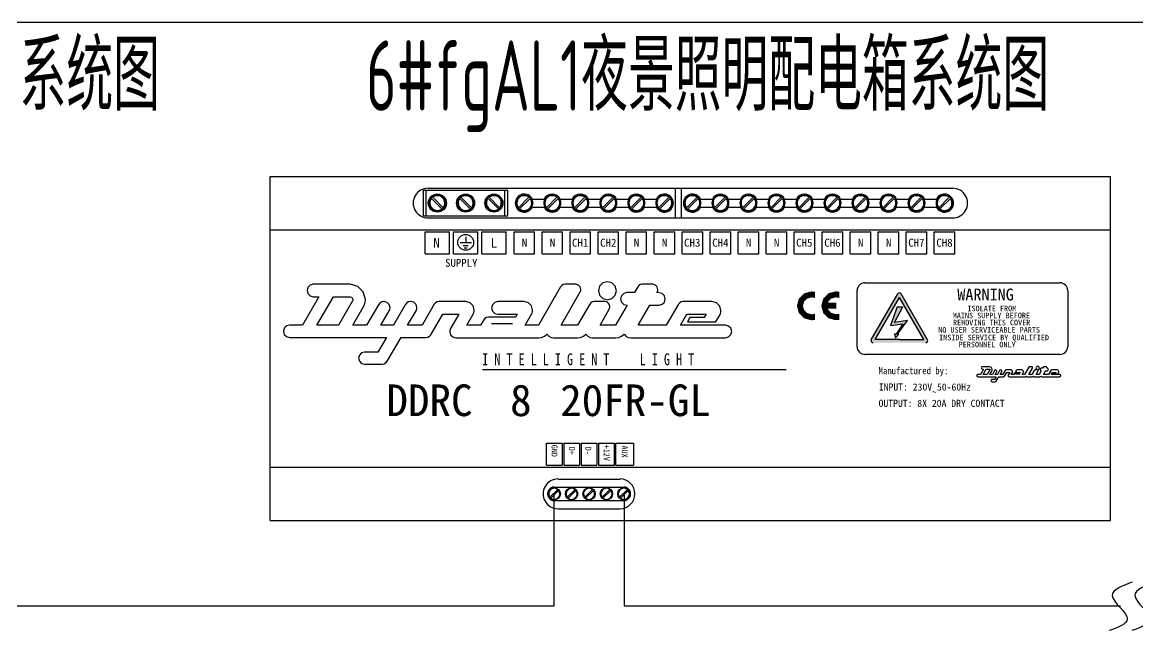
# Model space of a CAD drawing. Header units: millimetres. Extents: x -158656 to -149924, y -51573 to -51018.
# Drawn here: x -156880.3 to -156824.8, y -51272.1 to -51241.8 of the extents above; entities that cross this region are included whole.
import ezdxf

# ---------------------------------------------------------------- set-up
doc = ezdxf.new("R2010")
doc.units = ezdxf.units.MM
doc.header["$MEASUREMENT"] = 0
for name, color, linetype in [('FG-灯具', 3, 'Continuous'), ('kindalt-文字', 7, 'Continuous'), ('TKTEXT', 9, 'Continuous'), ('WIRING', 7, 'Continuous'), ('系统', 7, 'Continuous')]:
    doc.layers.add(name, color=color, linetype=linetype)
doc.styles.add('XD2008', font='xd-hzs.shx', dxfattribs={"width": 0.7, "bigfont": 'xd-hztxt.shx'})

# ---------------------------------------------------------------- blocks, each defined once
blk = doc.blocks.new('A$C3DF868BB')
at = {"layer": 'WIRING', "linetype": 'Continuous', "const_width": 0.0054}
for points in [[(0.0259, 0.0426), (0.0249, 0.0426), (0.0238, 0.0427), (0.0228, 0.0427), (0.0127, 0.04), (0.0055, 0.0328), (0.0028, 0.0227), (0.0055, 0.0126), (0.0127, 0.0054), (0.0228, 0.0027), (0.0239, 0.0027), (0.025, 0.0028), (0.0259, 0.0029), (0.0259, 0.007), (0.0249, 0.0068), (0.0238, 0.0068), (0.0228, 0.0067), (0.0147, 0.0089), (0.009, 0.0147), (0.0068, 0.0227), (0.009, 0.0308), (0.0147, 0.0365), (0.0228, 0.0387), (0.0238, 0.0387), (0.0249, 0.0386), (0.0259, 0.0384)], [(0.0643, 0.0426), (0.0634, 0.0427), (0.0623, 0.0428), (0.0613, 0.0428), (0.0512, 0.0401), (0.044, 0.0329), (0.0413, 0.0228), (0.044, 0.0127), (0.0512, 0.0055), (0.0613, 0.0028), (0.0624, 0.0028), (0.0635, 0.0029), (0.0644, 0.003), (0.0643, 0.007), (0.0633, 0.0069), (0.0623, 0.0068), (0.0613, 0.0068), (0.0532, 0.009), (0.0475, 0.0147), (0.0453, 0.0228), (0.0475, 0.0309), (0.0532, 0.0366), (0.0613, 0.0388), (0.0623, 0.0388), (0.0633, 0.0386), (0.0643, 0.0384)], [(0.0439, 0.0249), (0.0597, 0.0249), (0.0597, 0.0209), (0.0439, 0.0209)]]:
    blk.add_lwpolyline(points, close=True, dxfattribs=at)
at = {"layer": 'WIRING'}
blk.add_solid([(0.0439, 0.0249), (0.0597, 0.0249), (0.0439, 0.0209), (0.0597, 0.0209)], dxfattribs=at)

msp = doc.modelspace()

# ---------------------------------------------------------------- hatches: boundary and pattern name
at = {"layer": 'TKTEXT'}
h = msp.add_hatch(color=0, dxfattribs=at)
edge = h.paths.add_edge_path()
edge.add_ellipse((-156837.986, -51257.597), major_axis=(-0.0006, 0.0983), ratio=1, start_angle=59.6673, end_angle=179.4991)
edge.add_line((-156837.986, -51257.695), (-156836.674, -51257.699))
edge.add_line((-156836.674, -51257.699), (-156835.362, -51257.695))
edge.add_ellipse((-156835.363, -51257.597), major_axis=(0.0002, 0.0983), ratio=1, start_angle=180.276, end_angle=300.1077)
edge.add_line((-156835.278, -51257.548), (-156836.589, -51255.276))
edge.add_ellipse((-156836.674, -51255.325), major_axis=(0, 0.0983), ratio=1, start_angle=-60, end_angle=60)
edge.add_line((-156836.759, -51255.276), (-156838.071, -51257.548))
h.paths.add_polyline_path([(-156836.674, -51255.443), (-156835.465, -51257.538), (-156836.674, -51257.542), (-156837.884, -51257.538)], flags=16)
h.paths.add_polyline_path([(-156836.791, -51255.917), (-156836.499, -51255.917), (-156836.913, -51256.686), (-156836.265, -51256.591), (-156836.764, -51257.266), (-156836.697, -51257.266), (-156836.872, -51257.455), (-156836.913, -51257.266), (-156836.832, -51257.266), (-156836.508, -51256.767), (-156837.115, -51256.848)], flags=0)

# ---------------------------------------------------------------- linework, layer by layer
at = {"layer": 'FG-灯具'}
msp.add_lwpolyline([(-156929.98, -51241.767), (-156760.663, -51241.767), (-156760.663, -51297.977), (-156929.98, -51297.977)], close=True, dxfattribs=at)
at = {"layer": 'TKTEXT', "color": 0}
for p, q in [((-156867.969, -51266.541), (-156867.969, -51249.428)), ((-156867.969, -51266.541), (-156867.969, -51249.428)), ((-156867.969, -51249.428), (-156826.17, -51249.428)), ((-156826.17, -51266.541), (-156826.17, -51249.428)), ((-156826.17, -51266.541), (-156826.17, -51249.428)), ((-156860.34, -51250.118), (-156856.151, -51250.118)), ((-156860.34, -51251.394), (-156860.34, -51250.118)), ((-156860.2, -51251.394), (-156860.2, -51250.118)), ((-156860.114, -51250.018), (-156834.025, -51250.018)), ((-156856.29, -51251.394), (-156856.29, -51250.118)), ((-156856.151, -51251.394), (-156856.151, -51250.118)), ((-156847.811, -51251.493), (-156847.811, -51250.018)), ((-156847.513, -51251.493), (-156847.513, -51250.018)), ((-156859.938, -51250.525), (-156859.42, -51251.043)), ((-156859.882, -51250.468), (-156859.363, -51250.987)), ((-156858.533, -51250.525), (-156858.014, -51251.043)), ((-156858.477, -51250.468), (-156857.958, -51250.987)), ((-156857.128, -51250.525), (-156856.609, -51251.043)), ((-156857.071, -51250.468), (-156856.552, -51250.987)), ((-156855.615, -51250.987), (-156855.096, -51250.468)), ((-156855.559, -51251.043), (-156855.04, -51250.525)), ((-156854.925, -51250.557), (-156854.336, -51250.557)), ((-156854.222, -51250.987), (-156853.703, -51250.468)), ((-156854.165, -51251.043), (-156853.646, -51250.525)), ((-156853.532, -51250.557), (-156852.943, -51250.557)), ((-156852.828, -51250.987), (-156852.309, -51250.468)), ((-156852.772, -51251.043), (-156852.253, -51250.525)), ((-156852.139, -51250.557), (-156851.549, -51250.557)), ((-156851.435, -51250.987), (-156850.916, -51250.468)), ((-156851.379, -51251.043), (-156850.86, -51250.525)), ((-156850.745, -51250.557), (-156850.156, -51250.557)), ((-156850.042, -51250.987), (-156849.523, -51250.468)), ((-156849.985, -51251.043), (-156849.467, -51250.525)), ((-156849.352, -51250.557), (-156848.763, -51250.557)), ((-156848.648, -51250.987), (-156848.13, -51250.468)), ((-156848.592, -51251.043), (-156848.073, -51250.525)), ((-156847.255, -51250.987), (-156846.736, -51250.468)), ((-156847.199, -51251.043), (-156846.68, -51250.525)), ((-156846.566, -51250.557), (-156845.976, -51250.557)), ((-156845.862, -51250.987), (-156845.343, -51250.468)), ((-156845.806, -51251.043), (-156845.287, -51250.525)), ((-156845.172, -51250.557), (-156844.583, -51250.557)), ((-156844.469, -51250.987), (-156843.95, -51250.468)), ((-156844.412, -51251.043), (-156843.893, -51250.525)), ((-156843.779, -51250.557), (-156843.19, -51250.557)), ((-156843.075, -51250.987), (-156842.556, -51250.468)), ((-156843.019, -51251.043), (-156842.5, -51250.525)), ((-156842.386, -51250.557), (-156841.797, -51250.557)), ((-156841.682, -51250.987), (-156841.163, -51250.468)), ((-156841.626, -51251.043), (-156841.107, -51250.525)), ((-156840.992, -51250.557), (-156840.403, -51250.557)), ((-156840.289, -51250.987), (-156839.77, -51250.468)), ((-156840.232, -51251.043), (-156839.714, -51250.525)), ((-156839.599, -51250.557), (-156839.01, -51250.557)), ((-156838.895, -51250.987), (-156838.377, -51250.468)), ((-156838.839, -51251.043), (-156838.32, -51250.525)), ((-156838.206, -51250.557), (-156837.617, -51250.557)), ((-156837.502, -51250.987), (-156836.983, -51250.468)), ((-156837.446, -51251.043), (-156836.927, -51250.525)), ((-156836.813, -51250.557), (-156836.223, -51250.557)), ((-156836.109, -51250.987), (-156835.59, -51250.468)), ((-156836.053, -51251.043), (-156835.534, -51250.525)), ((-156835.419, -51250.557), (-156834.83, -51250.557)), ((-156834.716, -51250.987), (-156834.197, -51250.468)), ((-156834.659, -51251.043), (-156834.141, -51250.525)), ((-156854.925, -51250.955), (-156854.336, -51250.955)), ((-156853.532, -51250.955), (-156852.943, -51250.955)), ((-156852.139, -51250.955), (-156851.549, -51250.955)), ((-156850.745, -51250.955), (-156850.156, -51250.955)), ((-156849.352, -51250.955), (-156848.763, -51250.955)), ((-156846.566, -51250.955), (-156845.976, -51250.955)), ((-156845.172, -51250.955), (-156844.583, -51250.955)), ((-156843.779, -51250.955), (-156843.19, -51250.955)), ((-156842.386, -51250.955), (-156841.797, -51250.955)), ((-156840.992, -51250.955), (-156840.403, -51250.955)), ((-156839.599, -51250.955), (-156839.01, -51250.955)), ((-156838.206, -51250.955), (-156837.617, -51250.955)), ((-156836.813, -51250.955), (-156836.223, -51250.955)), ((-156835.419, -51250.955), (-156834.83, -51250.955)), ((-156860.34, -51251.394), (-156856.151, -51251.394)), ((-156860.114, -51251.493), (-156834.025, -51251.493)), ((-156867.969, -51252.084), (-156826.17, -51252.084)), ((-156860.254, -51253.283), (-156860.254, -51252.182)), ((-156860.254, -51252.182), (-156859.048, -51252.182)), ((-156859.048, -51253.283), (-156859.048, -51252.182)), ((-156858.849, -51253.283), (-156858.849, -51252.182)), ((-156858.849, -51252.182), (-156857.642, -51252.182)), ((-156857.642, -51253.283), (-156857.642, -51252.182)), ((-156857.443, -51253.283), (-156857.443, -51252.182)), ((-156857.443, -51252.182), (-156856.237, -51252.182)), ((-156856.237, -51253.283), (-156856.237, -51252.182)), ((-156855.839, -51253.283), (-156855.839, -51252.182)), ((-156855.839, -51252.182), (-156854.816, -51252.182)), ((-156854.816, -51253.283), (-156854.816, -51252.182)), ((-156854.445, -51253.283), (-156854.445, -51252.182)), ((-156854.445, -51252.182), (-156853.423, -51252.182)), ((-156853.423, -51253.283), (-156853.423, -51252.182)), ((-156853.052, -51253.283), (-156853.052, -51252.182)), ((-156853.052, -51252.182), (-156852.029, -51252.182)), ((-156852.029, -51253.283), (-156852.029, -51252.182)), ((-156851.659, -51253.283), (-156851.659, -51252.182)), ((-156851.659, -51252.182), (-156850.636, -51252.182)), ((-156850.636, -51253.283), (-156850.636, -51252.182)), ((-156850.266, -51253.283), (-156850.266, -51252.182)), ((-156850.266, -51252.182), (-156849.243, -51252.182)), ((-156849.243, -51253.283), (-156849.243, -51252.182)), ((-156848.872, -51253.283), (-156848.872, -51252.182)), ((-156848.872, -51252.182), (-156847.849, -51252.182)), ((-156847.849, -51253.283), (-156847.849, -51252.182)), ((-156847.479, -51253.283), (-156847.479, -51252.182)), ((-156847.479, -51252.182), (-156846.456, -51252.182)), ((-156846.456, -51253.283), (-156846.456, -51252.182)), ((-156846.086, -51253.283), (-156846.086, -51252.182)), ((-156846.086, -51252.182), (-156845.063, -51252.182)), ((-156845.063, -51253.283), (-156845.063, -51252.182)), ((-156844.692, -51253.283), (-156844.692, -51252.182)), ((-156844.692, -51252.182), (-156843.67, -51252.182)), ((-156843.67, -51253.283), (-156843.67, -51252.182)), ((-156843.299, -51253.283), (-156843.299, -51252.182)), ((-156843.299, -51252.182), (-156842.276, -51252.182)), ((-156842.276, -51253.283), (-156842.276, -51252.182)), ((-156841.906, -51253.283), (-156841.906, -51252.182)), ((-156841.906, -51252.182), (-156840.883, -51252.182)), ((-156840.883, -51253.283), (-156840.883, -51252.182)), ((-156840.513, -51253.283), (-156840.513, -51252.182)), ((-156840.513, -51252.182), (-156839.49, -51252.182)), ((-156839.49, -51253.283), (-156839.49, -51252.182)), ((-156839.119, -51253.283), (-156839.119, -51252.182)), ((-156839.119, -51252.182), (-156838.097, -51252.182)), ((-156838.097, -51253.283), (-156838.097, -51252.182)), ((-156837.726, -51253.283), (-156837.726, -51252.182)), ((-156837.726, -51252.182), (-156836.703, -51252.182)), ((-156836.703, -51253.283), (-156836.703, -51252.182)), ((-156836.333, -51253.283), (-156836.333, -51252.182)), ((-156836.333, -51252.182), (-156835.31, -51252.182)), ((-156835.31, -51253.283), (-156835.31, -51252.182)), ((-156834.94, -51253.283), (-156834.94, -51252.182)), ((-156834.94, -51252.182), (-156833.917, -51252.182)), ((-156833.917, -51253.283), (-156833.917, -51252.182)), ((-156860.254, -51253.283), (-156859.048, -51253.283)), ((-156858.849, -51253.283), (-156857.642, -51253.283)), ((-156857.443, -51253.283), (-156856.237, -51253.283)), ((-156855.839, -51253.283), (-156854.816, -51253.283)), ((-156854.445, -51253.283), (-156853.423, -51253.283)), ((-156853.052, -51253.283), (-156852.029, -51253.283)), ((-156851.659, -51253.283), (-156850.636, -51253.283)), ((-156850.266, -51253.283), (-156849.243, -51253.283)), ((-156848.872, -51253.283), (-156847.849, -51253.283)), ((-156847.479, -51253.283), (-156846.456, -51253.283)), ((-156846.086, -51253.283), (-156845.063, -51253.283)), ((-156844.692, -51253.283), (-156843.67, -51253.283)), ((-156843.299, -51253.283), (-156842.276, -51253.283)), ((-156841.906, -51253.283), (-156840.883, -51253.283)), ((-156840.513, -51253.283), (-156839.49, -51253.283)), ((-156839.119, -51253.283), (-156838.097, -51253.283)), ((-156837.726, -51253.283), (-156836.703, -51253.283)), ((-156836.333, -51253.283), (-156835.31, -51253.283)), ((-156834.94, -51253.283), (-156833.917, -51253.283)), ((-156866.085, -51254.949), (-156866.126, -51255.103)), ((-156866.126, -51255.103), (-156866.085, -51255.259)), ((-156865.977, -51254.838), (-156866.085, -51254.949)), ((-156865.825, -51254.795), (-156865.977, -51254.838)), ((-156865.824, -51254.795), (-156865.825, -51254.795)), ((-156865.825, -51254.795), (-156865.822, -51254.795)), ((-156863.987, -51254.795), (-156865.825, -51254.795)), ((-156865.822, -51254.795), (-156865.824, -51254.795)), ((-156863.606, -51254.901), (-156863.987, -51254.795)), ((-156863.335, -51255.171), (-156863.606, -51254.901)), ((-156853.522, -51254.923), (-156854.623, -51256.825)), ((-156853.465, -51254.856), (-156853.522, -51254.923)), ((-156853.39, -51254.811), (-156853.465, -51254.856)), ((-156853.304, -51254.795), (-156853.39, -51254.811)), ((-156852.766, -51254.795), (-156853.304, -51254.795)), ((-156852.638, -51254.833), (-156852.766, -51254.795)), ((-156852.549, -51254.922), (-156852.638, -51254.833)), ((-156852.516, -51255.045), (-156852.549, -51254.922)), ((-156852.548, -51255.173), (-156852.531, -51255.133)), ((-156852.531, -51255.133), (-156852.52, -51255.089)), ((-156852.52, -51255.089), (-156852.516, -51255.045)), ((-156851.584, -51254.889), (-156851.645, -51255.115)), ((-156851.645, -51255.115), (-156851.584, -51255.341)), ((-156851.423, -51254.728), (-156851.584, -51254.889)), ((-156851.197, -51254.667), (-156851.423, -51254.728)), ((-156850.971, -51254.728), (-156851.197, -51254.667)), ((-156850.81, -51254.889), (-156850.971, -51254.728)), ((-156850.748, -51255.115), (-156850.81, -51254.889)), ((-156850.81, -51255.341), (-156850.748, -51255.115)), ((-156849.685, -51254.923), (-156849.839, -51255.205)), ((-156849.629, -51254.856), (-156849.685, -51254.923)), ((-156849.554, -51254.811), (-156849.629, -51254.856)), ((-156849.467, -51254.795), (-156849.554, -51254.811)), ((-156848.929, -51254.795), (-156849.467, -51254.795)), ((-156848.805, -51254.833), (-156848.929, -51254.795)), ((-156848.714, -51254.924), (-156848.805, -51254.833)), ((-156848.731, -51255.205), (-156848.712, -51255.167)), ((-156848.68, -51255.051), (-156848.714, -51254.924)), ((-156848.712, -51255.167), (-156848.695, -51255.128)), ((-156848.695, -51255.128), (-156848.684, -51255.09)), ((-156848.684, -51255.09), (-156848.68, -51255.051)), ((-156838.78, -51257.888), (-156838.78, -51255.109)), ((-156838.387, -51254.716), (-156828.697, -51254.716)), ((-156828.304, -51255.109), (-156828.304, -51257.888)), ((-156865.537, -51255.41), (-156866.35, -51256.825)), ((-156866.085, -51255.259), (-156865.977, -51255.369)), ((-156865.977, -51255.369), (-156865.825, -51255.41)), ((-156865.825, -51255.41), (-156865.823, -51255.41)), ((-156865.823, -51255.41), (-156865.82, -51255.41)), ((-156865.82, -51255.41), (-156865.819, -51255.41)), ((-156865.819, -51255.41), (-156865.537, -51255.41)), ((-156865.646, -51256.825), (-156864.82, -51255.41)), ((-156864.82, -51255.41), (-156863.987, -51255.41)), ((-156863.865, -51255.621), (-156864.563, -51256.825)), ((-156863.987, -51255.41), (-156863.916, -51255.429)), ((-156863.916, -51255.429), (-156863.865, -51255.48)), ((-156863.865, -51255.48), (-156863.846, -51255.551)), ((-156863.855, -51255.6), (-156863.865, -51255.621)), ((-156863.848, -51255.576), (-156863.855, -51255.6)), ((-156863.846, -51255.551), (-156863.848, -51255.576)), ((-156863.231, -51255.551), (-156863.335, -51255.171)), ((-156863.279, -51255.814), (-156863.244, -51255.685)), ((-156863.244, -51255.685), (-156863.231, -51255.551)), ((-156862.414, -51255.672), (-156862.505, -51255.725)), ((-156862.309, -51255.653), (-156862.414, -51255.672)), ((-156862.152, -51255.694), (-156862.309, -51255.653)), ((-156862.043, -51255.802), (-156862.152, -51255.694)), ((-156861.174, -51255.72), (-156861.246, -51255.807)), ((-156861.08, -51255.666), (-156861.174, -51255.72)), ((-156860.97, -51255.647), (-156861.08, -51255.666)), ((-156860.814, -51255.688), (-156860.97, -51255.647)), ((-156860.704, -51255.798), (-156860.814, -51255.688)), ((-156859.746, -51255.714), (-156859.805, -51255.781)), ((-156859.667, -51255.67), (-156859.746, -51255.714)), ((-156859.574, -51255.653), (-156859.667, -51255.67)), ((-156858.229, -51255.653), (-156859.574, -51255.653)), ((-156858.019, -51255.71), (-156858.229, -51255.653)), ((-156857.869, -51255.859), (-156858.019, -51255.71)), ((-156856.799, -51255.696), (-156856.912, -51255.809)), ((-156856.641, -51255.653), (-156856.799, -51255.696)), ((-156855.334, -51255.653), (-156856.641, -51255.653)), ((-156855.124, -51255.71), (-156855.334, -51255.653)), ((-156854.975, -51255.859), (-156855.124, -51255.71)), ((-156853.502, -51256.825), (-156852.548, -51255.173)), ((-156852.018, -51255.709), (-156852.074, -51255.775)), ((-156851.943, -51255.668), (-156852.018, -51255.709)), ((-156851.856, -51255.653), (-156851.943, -51255.668)), ((-156851.318, -51255.653), (-156851.856, -51255.653)), ((-156851.584, -51255.341), (-156851.423, -51255.502)), ((-156851.423, -51255.502), (-156851.197, -51255.564)), ((-156851.194, -51255.687), (-156851.318, -51255.653)), ((-156851.197, -51255.564), (-156850.971, -51255.502)), ((-156851.103, -51255.776), (-156851.194, -51255.687)), ((-156850.971, -51255.502), (-156850.81, -51255.341)), ((-156850.494, -51255.361), (-156850.537, -51255.519)), ((-156850.537, -51255.519), (-156850.494, -51255.682)), ((-156850.381, -51255.248), (-156850.494, -51255.361)), ((-156850.494, -51255.682), (-156850.381, -51255.796)), ((-156850.223, -51255.205), (-156850.381, -51255.248)), ((-156849.839, -51255.205), (-156850.223, -51255.205)), ((-156848.68, -51255.205), (-156848.731, -51255.205)), ((-156848.622, -51255.211), (-156848.68, -51255.205)), ((-156848.468, -51255.254), (-156848.622, -51255.211)), ((-156848.357, -51255.365), (-156848.468, -51255.254)), ((-156848.468, -51255.79), (-156848.357, -51255.677)), ((-156848.314, -51255.519), (-156848.357, -51255.365)), ((-156848.357, -51255.677), (-156848.314, -51255.519)), ((-156847.598, -51255.709), (-156847.655, -51255.775)), ((-156847.523, -51255.668), (-156847.598, -51255.709)), ((-156847.437, -51255.653), (-156847.523, -51255.668)), ((-156845.996, -51255.653), (-156847.437, -51255.653)), ((-156845.769, -51255.714), (-156845.996, -51255.653)), ((-156845.608, -51255.874), (-156845.769, -51255.714)), ((-156838.071, -51257.548), (-156836.759, -51255.276)), ((-156837.884, -51257.538), (-156836.674, -51255.443)), ((-156835.465, -51257.538), (-156836.674, -51255.443)), ((-156835.278, -51257.548), (-156836.589, -51255.276)), ((-156863.859, -51256.825), (-156863.334, -51255.935)), ((-156863.334, -51255.935), (-156863.279, -51255.814)), ((-156862.572, -51255.807), (-156863.174, -51256.825)), ((-156862.505, -51255.725), (-156862.572, -51255.807)), ((-156862.469, -51256.825), (-156862.046, -51256.114)), ((-156862.046, -51256.114), (-156862.02, -51256.066)), ((-156862.002, -51255.954), (-156862.043, -51255.802)), ((-156862.02, -51256.066), (-156862.006, -51256.012)), ((-156862.006, -51256.012), (-156862.002, -51255.954)), ((-156861.246, -51255.807), (-156861.835, -51256.825)), ((-156861.13, -51256.825), (-156860.708, -51256.114)), ((-156860.708, -51256.114), (-156860.682, -51256.066)), ((-156860.663, -51255.954), (-156860.704, -51255.798)), ((-156860.682, -51256.066), (-156860.667, -51256.012)), ((-156860.667, -51256.012), (-156860.663, -51255.954)), ((-156859.805, -51255.781), (-156860.413, -51256.825)), ((-156857.87, -51256.287), (-156857.838, -51256.217)), ((-156857.813, -51256.07), (-156857.869, -51255.859)), ((-156857.838, -51256.217), (-156857.819, -51256.145)), ((-156857.819, -51256.145), (-156857.813, -51256.07)), ((-156856.912, -51255.809), (-156856.955, -51255.967)), ((-156856.955, -51255.967), (-156856.912, -51256.125)), ((-156856.912, -51256.125), (-156856.799, -51256.238)), ((-156856.799, -51256.238), (-156856.641, -51256.281)), ((-156854.918, -51256.07), (-156854.975, -51255.859)), ((-156854.975, -51256.281), (-156854.943, -51256.215)), ((-156854.943, -51256.215), (-156854.924, -51256.144)), ((-156854.924, -51256.144), (-156854.918, -51256.07)), ((-156852.074, -51255.775), (-156852.683, -51256.825)), ((-156851.562, -51256.825), (-156851.101, -51256.025)), ((-156851.069, -51255.903), (-156851.103, -51255.776)), ((-156851.101, -51256.025), (-156851.084, -51255.986)), ((-156851.084, -51255.986), (-156851.073, -51255.946)), ((-156851.073, -51255.946), (-156851.069, -51255.903)), ((-156850.21, -51255.839), (-156850.787, -51256.825)), ((-156850.381, -51255.796), (-156850.223, -51255.839)), ((-156850.223, -51255.839), (-156850.21, -51255.839)), ((-156849.66, -51256.825), (-156849.09, -51255.839)), ((-156849.09, -51255.839), (-156848.68, -51255.839)), ((-156848.68, -51255.839), (-156848.622, -51255.833)), ((-156848.622, -51255.833), (-156848.468, -51255.79)), ((-156847.655, -51255.775), (-156848.27, -51256.825)), ((-156845.548, -51256.102), (-156845.608, -51255.874)), ((-156845.605, -51256.326), (-156845.573, -51256.254)), ((-156845.573, -51256.254), (-156845.554, -51256.178)), ((-156845.554, -51256.178), (-156845.548, -51256.102)), ((-156836.791, -51255.917), (-156837.115, -51256.848)), ((-156836.913, -51256.686), (-156836.499, -51255.917)), ((-156836.791, -51255.917), (-156836.499, -51255.917)), ((-156867.004, -51256.825), (-156867.156, -51256.867)), ((-156866.35, -51256.825), (-156867.004, -51256.825)), ((-156864.563, -51256.825), (-156865.646, -51256.825)), ((-156863.174, -51256.825), (-156863.859, -51256.825)), ((-156861.835, -51256.825), (-156862.469, -51256.825)), ((-156860.413, -51256.825), (-156861.13, -51256.825)), ((-156859.978, -51257.299), (-156859.382, -51256.281)), ((-156859.382, -51256.281), (-156858.581, -51256.281)), ((-156858.581, -51256.281), (-156858.998, -51256.998)), ((-156858.191, -51256.825), (-156857.87, -51256.287)), ((-156857.512, -51256.825), (-156858.191, -51256.825)), ((-156857.345, -51256.556), (-156857.512, -51256.825)), ((-156857.287, -51256.489), (-156857.345, -51256.556)), ((-156857.207, -51256.444), (-156857.287, -51256.489)), ((-156857.115, -51256.428), (-156857.207, -51256.444)), ((-156855.763, -51256.428), (-156857.115, -51256.428)), ((-156855.914, -51256.755), (-156856.965, -51256.755)), ((-156856.641, -51256.281), (-156855.674, -51256.281)), ((-156855.674, -51256.281), (-156855.763, -51256.428)), ((-156855.283, -51256.825), (-156854.975, -51256.281)), ((-156854.623, -51256.825), (-156855.283, -51256.825)), ((-156852.683, -51256.825), (-156853.502, -51256.825)), ((-156850.787, -51256.825), (-156851.562, -51256.825)), ((-156848.27, -51256.825), (-156849.66, -51256.825)), ((-156847.559, -51256.825), (-156847.239, -51256.281)), ((-156845.33, -51256.825), (-156847.559, -51256.825)), ((-156847.239, -51256.281), (-156846.291, -51256.281)), ((-156847.091, -51256.448), (-156847.213, -51256.665)), ((-156847.213, -51256.665), (-156845.804, -51256.665)), ((-156846.387, -51256.448), (-156847.091, -51256.448)), ((-156846.291, -51256.281), (-156846.387, -51256.448)), ((-156845.804, -51256.665), (-156845.605, -51256.326)), ((-156845.328, -51256.825), (-156845.33, -51256.825)), ((-156845.325, -51256.825), (-156845.328, -51256.825)), ((-156845.323, -51256.825), (-156845.325, -51256.825)), ((-156845.165, -51256.868), (-156845.323, -51256.825)), ((-156837.115, -51256.848), (-156836.508, -51256.767)), ((-156836.265, -51256.591), (-156836.913, -51256.686)), ((-156836.508, -51256.767), (-156836.832, -51257.266)), ((-156836.764, -51257.266), (-156836.265, -51256.591)), ((-156867.264, -51256.976), (-156867.305, -51257.133)), ((-156867.305, -51257.133), (-156867.264, -51257.285)), ((-156867.156, -51256.867), (-156867.264, -51256.976)), ((-156867.264, -51257.285), (-156867.156, -51257.393)), ((-156860.122, -51257.418), (-156860.04, -51257.371)), ((-156860.04, -51257.371), (-156859.978, -51257.299)), ((-156859.032, -51257.099), (-156859.036, -51257.152)), ((-156859.036, -51257.152), (-156858.995, -51257.304)), ((-156859.019, -51257.047), (-156859.032, -51257.099)), ((-156858.998, -51256.998), (-156859.019, -51257.047)), ((-156858.995, -51257.304), (-156858.887, -51257.412)), ((-156854.467, -51257.433), (-156854.323, -51257.373)), ((-156854.323, -51257.373), (-156854.201, -51257.28)), ((-156854.201, -51257.28), (-156854.11, -51257.373)), ((-156854.11, -51257.373), (-156853.997, -51257.433)), ((-156852.532, -51257.433), (-156852.387, -51257.373)), ((-156852.387, -51257.373), (-156852.26, -51257.28)), ((-156852.26, -51257.28), (-156852.172, -51257.373)), ((-156852.172, -51257.373), (-156852.059, -51257.433)), ((-156850.634, -51257.433), (-156850.491, -51257.373)), ((-156850.491, -51257.373), (-156850.364, -51257.28)), ((-156850.364, -51257.28), (-156850.274, -51257.373)), ((-156850.274, -51257.373), (-156850.162, -51257.433)), ((-156845.053, -51256.981), (-156845.165, -51256.868)), ((-156845.165, -51257.41), (-156845.053, -51257.297)), ((-156845.01, -51257.139), (-156845.053, -51256.981)), ((-156845.053, -51257.297), (-156845.01, -51257.139)), ((-156836.913, -51257.266), (-156836.872, -51257.455)), ((-156836.832, -51257.266), (-156836.913, -51257.266)), ((-156836.872, -51257.455), (-156836.697, -51257.266)), ((-156836.697, -51257.266), (-156836.764, -51257.266)), ((-156867.156, -51257.393), (-156867.004, -51257.434)), ((-156867.004, -51257.434), (-156862.187, -51257.434)), ((-156862.187, -51257.434), (-156862.61, -51258.164)), ((-156862.142, -51258.619), (-156861.451, -51257.434)), ((-156861.451, -51257.434), (-156860.215, -51257.434)), ((-156860.215, -51257.434), (-156860.122, -51257.418)), ((-156858.887, -51257.412), (-156858.735, -51257.453)), ((-156858.735, -51257.453), (-156854.636, -51257.453)), ((-156854.636, -51257.453), (-156854.634, -51257.453)), ((-156854.634, -51257.453), (-156854.629, -51257.453)), ((-156854.629, -51257.453), (-156854.623, -51257.453)), ((-156854.623, -51257.453), (-156854.467, -51257.433)), ((-156853.997, -51257.433), (-156853.867, -51257.453)), ((-156853.867, -51257.453), (-156853.866, -51257.453)), ((-156853.866, -51257.453), (-156853.861, -51257.453)), ((-156853.861, -51257.453), (-156853.855, -51257.453)), ((-156853.855, -51257.453), (-156852.702, -51257.453)), ((-156852.702, -51257.453), (-156852.696, -51257.453)), ((-156852.696, -51257.453), (-156852.691, -51257.453)), ((-156852.691, -51257.453), (-156852.689, -51257.453)), ((-156852.689, -51257.453), (-156852.532, -51257.433)), ((-156852.059, -51257.433), (-156851.933, -51257.453)), ((-156851.933, -51257.453), (-156851.928, -51257.453)), ((-156851.928, -51257.453), (-156851.925, -51257.453)), ((-156851.925, -51257.453), (-156851.92, -51257.453)), ((-156851.92, -51257.453), (-156850.806, -51257.453)), ((-156850.806, -51257.453), (-156850.8, -51257.453)), ((-156850.8, -51257.453), (-156850.793, -51257.453)), ((-156850.793, -51257.453), (-156850.787, -51257.453)), ((-156850.787, -51257.453), (-156850.634, -51257.433)), ((-156850.162, -51257.433), (-156850.037, -51257.453)), ((-156850.037, -51257.453), (-156850.031, -51257.453)), ((-156850.031, -51257.453), (-156850.026, -51257.453)), ((-156850.026, -51257.453), (-156850.025, -51257.453)), ((-156850.025, -51257.453), (-156845.33, -51257.453)), ((-156845.33, -51257.453), (-156845.328, -51257.453)), ((-156845.328, -51257.453), (-156845.325, -51257.453)), ((-156845.325, -51257.453), (-156845.323, -51257.453)), ((-156845.323, -51257.453), (-156845.165, -51257.41)), ((-156836.674, -51257.542), (-156837.884, -51257.538)), ((-156836.675, -51257.542), (-156835.465, -51257.538)), ((-156863.525, -51258.313), (-156863.564, -51258.465)), ((-156863.564, -51258.465), (-156863.525, -51258.617)), ((-156863.42, -51258.205), (-156863.525, -51258.313)), ((-156863.27, -51258.164), (-156863.42, -51258.205)), ((-156862.61, -51258.164), (-156863.27, -51258.164)), ((-156828.697, -51258.282), (-156838.387, -51258.282)), ((-156863.525, -51258.617), (-156863.42, -51258.725)), ((-156863.42, -51258.725), (-156863.27, -51258.766)), ((-156863.27, -51258.766), (-156862.399, -51258.766)), ((-156862.399, -51258.766), (-156862.299, -51258.748)), ((-156862.299, -51258.748), (-156862.212, -51258.697)), ((-156862.212, -51258.697), (-156862.142, -51258.619)), ((-156857.406, -51259.035), (-156842.307, -51259.035)), ((-156832.493, -51259.009), (-156832.646, -51259.275)), ((-156832.596, -51258.923), (-156832.604, -51258.952)), ((-156832.604, -51258.952), (-156832.596, -51258.981)), ((-156832.576, -51258.902), (-156832.596, -51258.923)), ((-156832.596, -51258.981), (-156832.576, -51259.001)), ((-156832.547, -51258.894), (-156832.576, -51258.902)), ((-156832.576, -51259.001), (-156832.547, -51259.009)), ((-156832.547, -51258.894), (-156832.547, -51258.894)), ((-156832.547, -51258.894), (-156832.547, -51258.894)), ((-156832.547, -51258.894), (-156832.547, -51258.894)), ((-156832.203, -51258.894), (-156832.547, -51258.894)), ((-156832.547, -51259.009), (-156832.546, -51259.009)), ((-156832.547, -51259.009), (-156832.547, -51259.009)), ((-156832.546, -51259.009), (-156832.493, -51259.009)), ((-156832.546, -51259.009), (-156832.546, -51259.009)), ((-156832.514, -51259.275), (-156832.359, -51259.009)), ((-156832.359, -51259.009), (-156832.203, -51259.009)), ((-156832.18, -51259.049), (-156832.311, -51259.275)), ((-156832.131, -51258.914), (-156832.203, -51258.894)), ((-156832.203, -51259.009), (-156832.189, -51259.013)), ((-156832.189, -51259.013), (-156832.18, -51259.022)), ((-156832.18, -51259.022), (-156832.176, -51259.036)), ((-156832.178, -51259.045), (-156832.18, -51259.049)), ((-156832.177, -51259.04), (-156832.178, -51259.045)), ((-156832.176, -51259.036), (-156832.177, -51259.04)), ((-156832.08, -51258.964), (-156832.131, -51258.914)), ((-156832.061, -51259.036), (-156832.08, -51258.964)), ((-156832.063, -51259.061), (-156832.061, -51259.036)), ((-156830.24, -51258.918), (-156830.447, -51259.275)), ((-156830.23, -51258.905), (-156830.24, -51258.918)), ((-156830.237, -51259.275), (-156830.058, -51258.965)), ((-156830.216, -51258.897), (-156830.23, -51258.905)), ((-156830.199, -51258.894), (-156830.216, -51258.897)), ((-156830.099, -51258.894), (-156830.199, -51258.894)), ((-156830.075, -51258.901), (-156830.099, -51258.894)), ((-156830.058, -51258.918), (-156830.075, -51258.901)), ((-156830.052, -51258.941), (-156830.058, -51258.918)), ((-156830.058, -51258.965), (-156830.055, -51258.957)), ((-156830.055, -51258.957), (-156830.053, -51258.949)), ((-156830.053, -51258.949), (-156830.052, -51258.941)), ((-156829.877, -51258.912), (-156829.888, -51258.954)), ((-156829.888, -51258.954), (-156829.877, -51258.996)), ((-156829.847, -51258.881), (-156829.877, -51258.912)), ((-156829.877, -51258.996), (-156829.847, -51259.027)), ((-156829.804, -51258.87), (-156829.847, -51258.881)), ((-156829.847, -51259.027), (-156829.804, -51259.038)), ((-156829.762, -51258.881), (-156829.804, -51258.87)), ((-156829.804, -51259.038), (-156829.762, -51259.027)), ((-156829.732, -51258.912), (-156829.762, -51258.881)), ((-156829.762, -51259.027), (-156829.732, -51258.996)), ((-156829.72, -51258.954), (-156829.732, -51258.912)), ((-156829.732, -51258.996), (-156829.72, -51258.954)), ((-156829.673, -51259), (-156829.681, -51259.03)), ((-156829.681, -51259.03), (-156829.673, -51259.06)), ((-156829.651, -51258.979), (-156829.673, -51259)), ((-156829.622, -51258.971), (-156829.651, -51258.979)), ((-156829.55, -51258.971), (-156829.622, -51258.971)), ((-156829.521, -51258.918), (-156829.55, -51258.971)), ((-156829.51, -51258.905), (-156829.521, -51258.918)), ((-156829.496, -51258.897), (-156829.51, -51258.905)), ((-156829.48, -51258.894), (-156829.496, -51258.897)), ((-156829.379, -51258.894), (-156829.48, -51258.894)), ((-156829.356, -51258.901), (-156829.379, -51258.894)), ((-156829.339, -51258.918), (-156829.356, -51258.901)), ((-156829.342, -51258.971), (-156829.338, -51258.964)), ((-156829.332, -51258.971), (-156829.342, -51258.971)), ((-156829.332, -51258.942), (-156829.339, -51258.918)), ((-156829.338, -51258.964), (-156829.335, -51258.956)), ((-156829.335, -51258.956), (-156829.333, -51258.949)), ((-156829.333, -51258.949), (-156829.332, -51258.942)), ((-156829.322, -51258.972), (-156829.332, -51258.971)), ((-156829.293, -51258.98), (-156829.322, -51258.972)), ((-156829.272, -51259.001), (-156829.293, -51258.98)), ((-156829.264, -51259.03), (-156829.272, -51259.001)), ((-156829.272, -51259.059), (-156829.264, -51259.03)), ((-156832.817, -51259.303), (-156832.825, -51259.332)), ((-156832.825, -51259.332), (-156832.817, -51259.361)), ((-156832.797, -51259.282), (-156832.817, -51259.303)), ((-156832.817, -51259.361), (-156832.797, -51259.381)), ((-156832.768, -51259.275), (-156832.797, -51259.282)), ((-156832.797, -51259.381), (-156832.768, -51259.389)), ((-156832.646, -51259.275), (-156832.768, -51259.275)), ((-156832.768, -51259.389), (-156831.865, -51259.389)), ((-156832.311, -51259.275), (-156832.514, -51259.275)), ((-156832.179, -51259.275), (-156832.08, -51259.108)), ((-156832.05, -51259.275), (-156832.179, -51259.275)), ((-156832.116, -51259.554), (-156832.123, -51259.582)), ((-156832.123, -51259.582), (-156832.116, -51259.611)), ((-156832.096, -51259.533), (-156832.116, -51259.554)), ((-156832.068, -51259.526), (-156832.096, -51259.533)), ((-156832.08, -51259.108), (-156832.07, -51259.085)), ((-156832.07, -51259.085), (-156832.063, -51259.061)), ((-156831.944, -51259.526), (-156832.068, -51259.526)), ((-156831.937, -51259.084), (-156832.05, -51259.275)), ((-156831.865, -51259.389), (-156831.944, -51259.526)), ((-156831.925, -51259.068), (-156831.937, -51259.084)), ((-156831.908, -51259.058), (-156831.925, -51259.068)), ((-156831.918, -51259.275), (-156831.839, -51259.141)), ((-156831.799, -51259.275), (-156831.918, -51259.275)), ((-156831.888, -51259.055), (-156831.908, -51259.058)), ((-156831.859, -51259.063), (-156831.888, -51259.055)), ((-156831.838, -51259.083), (-156831.859, -51259.063)), ((-156831.857, -51259.611), (-156831.727, -51259.389)), ((-156831.839, -51259.141), (-156831.834, -51259.132)), ((-156831.83, -51259.111), (-156831.838, -51259.083)), ((-156831.834, -51259.132), (-156831.831, -51259.122)), ((-156831.831, -51259.122), (-156831.83, -51259.111)), ((-156831.689, -51259.084), (-156831.799, -51259.275)), ((-156831.727, -51259.389), (-156831.495, -51259.389)), ((-156831.675, -51259.067), (-156831.689, -51259.084)), ((-156831.658, -51259.057), (-156831.675, -51259.067)), ((-156831.667, -51259.275), (-156831.588, -51259.141)), ((-156831.532, -51259.275), (-156831.667, -51259.275)), ((-156831.637, -51259.054), (-156831.658, -51259.057)), ((-156831.608, -51259.061), (-156831.637, -51259.054)), ((-156831.587, -51259.082), (-156831.608, -51259.061)), ((-156831.588, -51259.141), (-156831.583, -51259.132)), ((-156831.579, -51259.111), (-156831.587, -51259.082)), ((-156831.583, -51259.132), (-156831.58, -51259.122)), ((-156831.58, -51259.122), (-156831.579, -51259.111)), ((-156831.418, -51259.079), (-156831.532, -51259.275)), ((-156831.495, -51259.389), (-156831.478, -51259.386)), ((-156831.478, -51259.386), (-156831.463, -51259.377)), ((-156831.463, -51259.377), (-156831.451, -51259.363)), ((-156831.451, -51259.363), (-156831.339, -51259.173)), ((-156831.407, -51259.066), (-156831.418, -51259.079)), ((-156831.392, -51259.058), (-156831.407, -51259.066)), ((-156831.375, -51259.055), (-156831.392, -51259.058)), ((-156831.123, -51259.055), (-156831.375, -51259.055)), ((-156831.339, -51259.173), (-156831.189, -51259.173)), ((-156831.273, -51259.326), (-156831.274, -51259.336)), ((-156831.274, -51259.336), (-156831.267, -51259.364)), ((-156831.271, -51259.316), (-156831.273, -51259.326)), ((-156831.267, -51259.307), (-156831.271, -51259.316)), ((-156831.189, -51259.173), (-156831.267, -51259.307)), ((-156831.267, -51259.364), (-156831.246, -51259.385)), ((-156831.246, -51259.385), (-156831.218, -51259.392)), ((-156831.218, -51259.392), (-156830.449, -51259.392)), ((-156831.083, -51259.065), (-156831.123, -51259.055)), ((-156831.116, -51259.275), (-156831.056, -51259.174)), ((-156830.988, -51259.275), (-156831.116, -51259.275)), ((-156831.056, -51259.093), (-156831.083, -51259.065)), ((-156831.045, -51259.133), (-156831.056, -51259.093)), ((-156831.056, -51259.174), (-156831.05, -51259.161)), ((-156831.05, -51259.161), (-156831.046, -51259.147)), ((-156831.046, -51259.147), (-156831.045, -51259.133)), ((-156830.957, -51259.224), (-156830.988, -51259.275)), ((-156830.946, -51259.212), (-156830.957, -51259.224)), ((-156830.931, -51259.203), (-156830.946, -51259.212)), ((-156830.914, -51259.2), (-156830.931, -51259.203)), ((-156830.661, -51259.2), (-156830.914, -51259.2)), ((-156830.689, -51259.261), (-156830.9, -51259.261)), ((-156830.876, -51259.084), (-156830.884, -51259.114)), ((-156830.884, -51259.114), (-156830.876, -51259.143)), ((-156830.855, -51259.063), (-156830.876, -51259.084)), ((-156830.876, -51259.143), (-156830.855, -51259.165)), ((-156830.825, -51259.055), (-156830.855, -51259.063)), ((-156830.855, -51259.165), (-156830.825, -51259.173)), ((-156830.58, -51259.055), (-156830.825, -51259.055)), ((-156830.825, -51259.173), (-156830.644, -51259.173)), ((-156830.644, -51259.173), (-156830.661, -51259.2)), ((-156830.541, -51259.065), (-156830.58, -51259.055)), ((-156830.571, -51259.275), (-156830.513, -51259.173)), ((-156830.447, -51259.275), (-156830.571, -51259.275)), ((-156830.513, -51259.093), (-156830.541, -51259.065)), ((-156830.502, -51259.133), (-156830.513, -51259.093)), ((-156830.513, -51259.173), (-156830.507, -51259.16)), ((-156830.507, -51259.16), (-156830.503, -51259.147)), ((-156830.503, -51259.147), (-156830.502, -51259.133)), ((-156830.449, -51259.392), (-156830.448, -51259.392)), ((-156830.449, -51259.392), (-156830.449, -51259.392)), ((-156830.448, -51259.392), (-156830.447, -51259.392)), ((-156830.447, -51259.392), (-156830.417, -51259.388)), ((-156830.417, -51259.388), (-156830.391, -51259.377)), ((-156830.391, -51259.377), (-156830.368, -51259.36)), ((-156830.368, -51259.36), (-156830.351, -51259.377)), ((-156830.351, -51259.377), (-156830.329, -51259.388)), ((-156830.329, -51259.388), (-156830.305, -51259.392)), ((-156830.305, -51259.392), (-156830.304, -51259.392)), ((-156830.305, -51259.392), (-156830.305, -51259.392)), ((-156830.304, -51259.392), (-156830.303, -51259.392)), ((-156830.303, -51259.392), (-156830.087, -51259.392)), ((-156830.083, -51259.275), (-156830.237, -51259.275)), ((-156830.087, -51259.392), (-156830.085, -51259.392)), ((-156830.085, -51259.392), (-156830.084, -51259.392)), ((-156830.085, -51259.392), (-156830.085, -51259.392)), ((-156830.084, -51259.392), (-156830.055, -51259.388)), ((-156829.969, -51259.078), (-156830.083, -51259.275)), ((-156830.055, -51259.388), (-156830.028, -51259.377)), ((-156830.028, -51259.377), (-156830.004, -51259.36)), ((-156830.004, -51259.36), (-156829.987, -51259.377)), ((-156829.987, -51259.377), (-156829.966, -51259.388)), ((-156829.958, -51259.065), (-156829.969, -51259.078)), ((-156829.966, -51259.388), (-156829.942, -51259.392)), ((-156829.944, -51259.058), (-156829.958, -51259.065)), ((-156829.928, -51259.055), (-156829.944, -51259.058)), ((-156829.942, -51259.392), (-156829.941, -51259.392)), ((-156829.942, -51259.392), (-156829.942, -51259.392)), ((-156829.941, -51259.392), (-156829.94, -51259.392)), ((-156829.94, -51259.392), (-156829.731, -51259.392)), ((-156829.827, -51259.055), (-156829.928, -51259.055)), ((-156829.873, -51259.275), (-156829.786, -51259.125)), ((-156829.728, -51259.275), (-156829.873, -51259.275)), ((-156829.804, -51259.061), (-156829.827, -51259.055)), ((-156829.787, -51259.078), (-156829.804, -51259.061)), ((-156829.78, -51259.102), (-156829.787, -51259.078)), ((-156829.786, -51259.125), (-156829.783, -51259.117)), ((-156829.783, -51259.117), (-156829.781, -51259.11)), ((-156829.781, -51259.11), (-156829.78, -51259.102)), ((-156829.731, -51259.392), (-156829.73, -51259.392)), ((-156829.73, -51259.392), (-156829.729, -51259.392)), ((-156829.729, -51259.392), (-156829.728, -51259.392)), ((-156829.619, -51259.09), (-156829.728, -51259.275)), ((-156829.728, -51259.392), (-156829.699, -51259.388)), ((-156829.699, -51259.388), (-156829.672, -51259.377)), ((-156829.673, -51259.06), (-156829.651, -51259.082)), ((-156829.672, -51259.377), (-156829.648, -51259.36)), ((-156829.651, -51259.082), (-156829.622, -51259.09)), ((-156829.648, -51259.36), (-156829.631, -51259.377)), ((-156829.631, -51259.377), (-156829.61, -51259.388)), ((-156829.622, -51259.09), (-156829.619, -51259.09)), ((-156829.61, -51259.388), (-156829.587, -51259.392)), ((-156829.587, -51259.392), (-156829.586, -51259.392)), ((-156829.586, -51259.392), (-156829.585, -51259.392)), ((-156829.585, -51259.392), (-156828.704, -51259.392)), ((-156829.585, -51259.392), (-156829.585, -51259.392)), ((-156829.516, -51259.275), (-156829.409, -51259.09)), ((-156829.256, -51259.275), (-156829.516, -51259.275)), ((-156829.409, -51259.09), (-156829.332, -51259.09)), ((-156829.332, -51259.09), (-156829.322, -51259.088)), ((-156829.322, -51259.088), (-156829.293, -51259.08)), ((-156829.293, -51259.08), (-156829.272, -51259.059)), ((-156829.14, -51259.078), (-156829.256, -51259.275)), ((-156829.13, -51259.065), (-156829.14, -51259.078)), ((-156829.116, -51259.058), (-156829.13, -51259.065)), ((-156829.122, -51259.275), (-156829.062, -51259.173)), ((-156828.704, -51259.275), (-156829.122, -51259.275)), ((-156829.099, -51259.055), (-156829.116, -51259.058)), ((-156828.829, -51259.055), (-156829.099, -51259.055)), ((-156829.062, -51259.173), (-156828.884, -51259.173)), ((-156829.035, -51259.204), (-156829.057, -51259.245)), ((-156829.057, -51259.245), (-156828.793, -51259.245)), ((-156828.902, -51259.204), (-156829.035, -51259.204)), ((-156828.884, -51259.173), (-156828.902, -51259.204)), ((-156828.787, -51259.066), (-156828.829, -51259.055)), ((-156828.793, -51259.245), (-156828.756, -51259.181)), ((-156828.757, -51259.096), (-156828.787, -51259.066)), ((-156828.745, -51259.139), (-156828.757, -51259.096)), ((-156828.756, -51259.181), (-156828.75, -51259.167)), ((-156828.75, -51259.167), (-156828.746, -51259.153)), ((-156828.746, -51259.153), (-156828.745, -51259.139)), ((-156828.704, -51259.275), (-156828.704, -51259.275)), ((-156828.703, -51259.275), (-156828.704, -51259.275)), ((-156828.704, -51259.392), (-156828.703, -51259.392)), ((-156828.704, -51259.392), (-156828.704, -51259.392)), ((-156828.703, -51259.275), (-156828.703, -51259.275)), ((-156828.673, -51259.283), (-156828.703, -51259.275)), ((-156828.703, -51259.392), (-156828.673, -51259.384)), ((-156828.703, -51259.392), (-156828.703, -51259.392)), ((-156828.652, -51259.304), (-156828.673, -51259.283)), ((-156828.673, -51259.384), (-156828.652, -51259.363)), ((-156828.644, -51259.333), (-156828.652, -51259.304)), ((-156828.652, -51259.363), (-156828.644, -51259.333)), ((-156832.116, -51259.611), (-156832.096, -51259.631)), ((-156832.096, -51259.631), (-156832.068, -51259.638)), ((-156832.068, -51259.638), (-156831.905, -51259.638)), ((-156831.905, -51259.638), (-156831.886, -51259.635)), ((-156831.886, -51259.635), (-156831.87, -51259.626)), ((-156831.87, -51259.626), (-156831.857, -51259.611)), ((-156854.231, -51263.787), (-156854.231, -51262.686)), ((-156854.231, -51262.686), (-156853.445, -51262.686)), ((-156853.445, -51262.686), (-156853.445, -51263.787)), ((-156853.366, -51262.686), (-156853.366, -51263.787)), ((-156853.366, -51262.686), (-156852.579, -51262.686)), ((-156852.579, -51262.686), (-156852.579, -51263.787)), ((-156852.5, -51262.686), (-156852.5, -51263.787)), ((-156852.5, -51262.686), (-156851.714, -51262.686)), ((-156851.714, -51262.686), (-156851.714, -51263.787)), ((-156851.635, -51262.686), (-156851.635, -51263.787)), ((-156851.635, -51262.686), (-156850.848, -51262.686)), ((-156850.848, -51263.787), (-156850.848, -51262.686)), ((-156850.77, -51262.686), (-156849.904, -51262.686)), ((-156850.77, -51263.787), (-156850.77, -51262.686)), ((-156849.904, -51262.686), (-156849.904, -51263.787)), ((-156867.969, -51263.886), (-156826.17, -51263.886)), ((-156854.231, -51263.787), (-156853.445, -51263.787)), ((-156853.366, -51263.787), (-156852.579, -51263.787)), ((-156852.5, -51263.787), (-156851.714, -51263.787)), ((-156851.635, -51263.787), (-156850.848, -51263.787)), ((-156850.77, -51263.787), (-156849.904, -51263.787)), ((-156853.651, -51264.476), (-156850.563, -51264.476)), ((-156854.054, -51265.387), (-156853.665, -51264.998)), ((-156854.012, -51265.429), (-156853.622, -51265.04)), ((-156853.838, -51264.877), (-156850.376, -51264.877)), ((-156853.188, -51265.387), (-156852.799, -51264.998)), ((-156853.146, -51265.429), (-156852.757, -51265.04)), ((-156852.323, -51265.387), (-156851.934, -51264.998)), ((-156852.281, -51265.429), (-156851.891, -51265.04)), ((-156851.457, -51265.387), (-156851.068, -51264.998)), ((-156851.415, -51265.429), (-156851.026, -51265.04)), ((-156850.592, -51265.387), (-156850.203, -51264.998)), ((-156850.55, -51265.429), (-156850.16, -51265.04)), ((-156853.838, -51265.55), (-156850.376, -51265.55)), ((-156853.651, -51265.951), (-156850.563, -51265.951)), ((-156867.969, -51266.541), (-156826.17, -51266.541))]:
    msp.add_line(p, q, dxfattribs=at)
at = {"layer": 'TKTEXT', "color": 0, "lineweight": 30}
for p, q in [((-156858.519, -51252.719), (-156857.951, -51252.719)), ((-156858.368, -51252.859), (-156858.125, -51252.859)), ((-156858.229, -51252.43), (-156858.229, -51252.719)), ((-156858.322, -51252.975), (-156858.16, -51252.975))]:
    msp.add_line(p, q, dxfattribs=at)
at = {"layer": 'TKTEXT', "color": 0}
for centre, major_axis, start_param, end_param in [((-156860.114, -51250.756), (0.002, 0.738), 0.003278, 3.144871), ((-156834.025, -51250.756), (0.001, 0.738), 3.142506, 6.284099), ((-156859.651, -51250.756), (-0.003, 0.449), 4.705668, 10.988853), ((-156859.651, -51250.756), (-0.002, 0.409), 4.708152, 10.991337), ((-156859.651, -51250.756), (0, 0.369), 0.894828, 3.820253), ((-156859.651, -51250.756), (0, 0.369), 4.034355, 6.959781), ((-156858.245, -51250.756), (-0.003, 0.449), 4.705668, 10.988853), ((-156858.245, -51250.756), (0.001, 0.409), -1.568884, 4.714301), ((-156858.245, -51250.756), (-0.001, 0.369), 0.891597, 3.817023), ((-156858.245, -51250.756), (0, 0.369), 4.034355, 6.959781), ((-156856.84, -51250.756), (0.001, 0.449), -1.568911, 4.714274), ((-156856.84, -51250.756), (0, 0.409), -1.570784, 4.712401), ((-156856.84, -51250.756), (0, 0.369), 0.892805, 3.818231), ((-156856.84, -51250.756), (0.001, 0.369), 4.036525, 6.96195), ((-156855.327, -51250.756), (-0.002, 0.449), -1.114857, 4.248993), ((-156855.327, -51250.756), (-0.002, 0.409), 4.708152, 10.991337), ((-156855.327, -51250.756), (-0.001, 0.369), -0.67962, 2.245805), ((-156855.327, -51250.756), (0, 0.369), 2.465533, 5.390958), ((-156853.934, -51250.756), (0, 0.409), -1.570784, 4.712401), ((-156853.934, -51250.756), (0.001, 0.369), -0.674897, 2.250528), ((-156853.934, -51250.756), (0.003, 0.449), -1.105121, 1.117137), ((-156853.934, -51250.756), (0, 0.369), 2.463535, 5.388961), ((-156852.541, -51250.756), (0.001, 0.409), -1.568884, 4.714301), ((-156852.541, -51250.756), (0.001, 0.369), -0.674897, 2.250528), ((-156852.541, -51250.756), (0, 0.449), -1.111129, 1.111129), ((-156852.541, -51250.756), (0, 0.369), 2.463535, 5.388961), ((-156851.147, -51250.756), (-0.002, 0.409), 4.708152, 10.991337), ((-156851.147, -51250.756), (-0.002, 0.369), -0.68189, 2.243536), ((-156851.147, -51250.756), (-0.003, 0.449), -1.117137, 1.105121), ((-156851.147, -51250.756), (0, 0.369), 2.465533, 5.390958), ((-156849.754, -51250.756), (0.001, 0.409), -1.568884, 4.714301), ((-156849.754, -51250.756), (0.001, 0.369), -0.674897, 2.250528), ((-156849.754, -51250.756), (0.003, 0.449), -1.105121, 1.117137), ((-156849.754, -51250.756), (0, 0.369), 2.463535, 5.388961), ((-156848.361, -51250.756), (-0.002, 0.409), 4.708152, 10.991337), ((-156848.361, -51250.756), (-0.001, 0.369), -0.67962, 2.245805), ((-156848.361, -51250.756), (-0.001, 0.449), 2.026661, 7.392657), ((-156848.361, -51250.756), (0, 0.369), 2.463535, 5.388961), ((-156846.968, -51250.756), (0.001, 0.449), -1.109827, 4.25617), ((-156846.968, -51250.756), (0, 0.409), -1.570784, 4.712401), ((-156846.968, -51250.756), (0.001, 0.369), -0.674897, 2.250528), ((-156846.968, -51250.756), (-0.001, 0.369), 2.461325, 5.386751), ((-156845.574, -51250.756), (0.001, 0.409), -1.568884, 4.714301), ((-156845.574, -51250.756), (0.001, 0.369), -0.674897, 2.250528), ((-156845.574, -51250.756), (0.003, 0.449), -1.105121, 1.117137), ((-156845.574, -51250.756), (0, 0.369), 2.463535, 5.388961), ((-156844.181, -51250.756), (-0.002, 0.409), 4.708152, 10.991337), ((-156844.181, -51250.756), (-0.001, 0.369), -0.67962, 2.245805), ((-156844.181, -51250.756), (-0.003, 0.449), -1.117137, 1.105121), ((-156844.181, -51250.756), (0, 0.369), 2.465533, 5.390958), ((-156842.788, -51250.756), (0, 0.409), -1.570784, 4.712401), ((-156842.788, -51250.756), (0.001, 0.369), -0.674897, 2.250528), ((-156842.788, -51250.756), (0, 0.449), -1.111129, 1.111129), ((-156842.788, -51250.756), (0, 0.369), 2.463535, 5.388961), ((-156841.394, -51250.756), (0.001, 0.409), -1.568884, 4.714301), ((-156841.394, -51250.756), (0.001, 0.369), -0.674897, 2.250528), ((-156841.394, -51250.756), (0, 0.449), -1.111129, 1.111129), ((-156841.394, -51250.756), (0, 0.369), 2.463535, 5.388961), ((-156840.001, -51250.756), (-0.002, 0.409), 4.708152, 10.991337), ((-156840.001, -51250.756), (-0.002, 0.369), -0.68189, 2.243536), ((-156840.001, -51250.756), (0, 0.449), -1.111129, 1.111129), ((-156840.001, -51250.756), (0, 0.369), 2.465533, 5.390958), ((-156838.608, -51250.756), (0.001, 0.409), -1.568884, 4.714301), ((-156838.608, -51250.756), (0.001, 0.369), -0.674897, 2.250528), ((-156838.608, -51250.756), (0, 0.449), -1.111129, 1.111129), ((-156838.608, -51250.756), (0, 0.369), 2.463535, 5.388961), ((-156837.215, -51250.756), (-0.002, 0.409), 4.708152, 10.991337), ((-156837.215, -51250.756), (-0.001, 0.369), -0.67962, 2.245805), ((-156837.215, -51250.756), (0, 0.449), -1.111129, 1.111129), ((-156837.215, -51250.756), (0, 0.369), 2.463535, 5.388961), ((-156835.821, -51250.756), (0, 0.409), -1.570784, 4.712401), ((-156835.821, -51250.756), (0.001, 0.369), -0.674897, 2.250528), ((-156835.821, -51250.756), (0.003, 0.449), -1.103958, 1.1183), ((-156835.821, -51250.756), (-0.001, 0.369), 2.461325, 5.386751), ((-156834.428, -51250.756), (0.001, 0.409), -1.568884, 4.714301), ((-156834.428, -51250.756), (0.001, 0.369), -0.674897, 2.250528), ((-156834.428, -51250.756), (0.002, 0.449), 2.032913, 7.398909), ((-156834.428, -51250.756), (0, 0.369), 2.463535, 5.388961), ((-156853.934, -51250.756), (0, 0.449), 2.030464, 4.252722), ((-156852.541, -51250.756), (0, 0.449), 2.030464, 4.252722), ((-156851.147, -51250.756), (0, 0.449), 2.030464, 4.252722), ((-156849.754, -51250.756), (0, 0.449), 2.030464, 4.252722), ((-156845.574, -51250.756), (0, 0.449), 2.030464, 4.252722), ((-156844.181, -51250.756), (0, 0.449), 2.030464, 4.252722), ((-156842.788, -51250.756), (0, 0.449), 2.030464, 4.252722), ((-156841.394, -51250.756), (0, 0.449), 2.030464, 4.252722), ((-156840.001, -51250.756), (0, 0.449), 2.030464, 4.252722), ((-156838.608, -51250.756), (0, 0.449), 2.030464, 4.252722), ((-156837.215, -51250.756), (0, 0.449), 2.030464, 4.252722), ((-156835.821, -51250.756), (-0.004, 0.449), 2.020339, 4.244742), ((-156838.387, -51255.109), (-0.001, 0.393), -0.003184, 1.567612), ((-156828.697, -51255.109), (0.001, 0.393), -1.567612, 0.003184), ((-156836.674, -51255.325), (0.0024, 0.0983), -1.02285, 1.071545), ((-156838.387, -51257.888), (0, 0.393), 1.570967, 3.141764), ((-156837.986, -51257.597), (-0.0005, 0.0983), 1.041688, 3.133146), ((-156835.363, -51257.597), (0.0005, 0.0983), 3.150039, 5.241497), ((-156828.697, -51257.888), (-0.002, 0.393), 3.136886, 4.707683), ((-156853.651, -51265.213), (0.002, 0.738), 0.003278, 3.144871), ((-156850.563, -51265.213), (0.002, 0.738), 3.144335, 6.285927), ((-156853.838, -51265.213), (-0.237, 0.239), -0.781933, 2.359718), ((-156853.838, -51265.213), (-0.001, 0.307), 4.709282311852938, 10.99246761903252), ((-156853.838, -51265.213), (0, 0.277), -0.676427, 2.248998), ((-156853.838, -51265.213), (0.001, 0.277), 2.466927, 5.392353), ((-156852.973, -51265.213), (-0.001, 0.307), 4.709282311852938, 10.99246761903252), ((-156852.973, -51265.213), (0.001, 0.277), -0.673629, 2.251797), ((-156852.973, -51265.213), (0.001, 0.277), 2.466927, 5.392353), ((-156852.107, -51265.213), (-0.001, 0.307), 4.709282311852938, 10.99246761903252), ((-156852.107, -51265.213), (0, 0.277), -0.677176, 2.24825), ((-156852.107, -51265.213), (0.001, 0.277), 2.466927, 5.392353), ((-156851.242, -51265.213), (-0.002, 0.307), 4.706675, 10.98986), ((-156851.242, -51265.213), (0, 0.277), -0.677176, 2.24825), ((-156851.242, -51265.213), (0, 0.277), 2.464385, 5.389811), ((-156850.376, -51265.213), (-0.002, 0.307), 4.706675, 10.98986), ((-156850.376, -51265.213), (0, 0.277), -0.677176, 2.24825), ((-156850.376, -51265.213), (0, 0.277), 2.464385, 5.389811), ((-156850.376, -51265.213), (0.237, 0.239), 3.923467, 7.065119)]:
    msp.add_ellipse(centre, major_axis=major_axis, ratio=1, start_param=start_param, end_param=end_param, dxfattribs=at)
at = {"layer": 'TKTEXT', "color": 0, "lineweight": 30}
msp.add_ellipse((-156858.241, -51252.708), major_axis=(0, 0.394), ratio=1, start_param=-1.569658, end_param=4.713527, dxfattribs=at)
at = {"layer": '系统', "color": 6}
for points in [[(-156883.746, -51270.778), (-156853.838, -51270.778), (-156853.838, -51265.213)], [(-156850.362, -51265.213), (-156850.362, -51270.778), (-156825.681, -51270.778)]]:
    msp.add_lwpolyline(points, dxfattribs=at)
for points in [[(-156825.097, -51269.607), (-156826.088, -51270.275), (-156825.343, -51271.444), (-156826.249, -51272.013)], [(-156823.968, -51269.607), (-156824.96, -51270.275), (-156824.215, -51271.444), (-156825.121, -51272.013)]]:
    msp.add_spline(points, degree=3, dxfattribs=at)

# ---------------------------------------------------------------- block references
at = {"layer": 'TKTEXT', "color": 0, "xscale": 31.4719651934516, "yscale": 31.47196521209262, "zscale": 31.47196520729033}
msp.add_blockref('A$C3DF868BB', (-156841.772, -51256.579), dxfattribs=at)

# ---------------------------------------------------------------- texts
at = {"layer": 'kindalt-文字', "ltscale": 2, "style": 'XD2008', "width": 0.7}
for s, p in [('7#fgAL1夜景照明配电箱系统图', (-156907.359, -51246.165)), ('6#fgAL1夜景照明配电箱系统图', (-156863.194, -51246.165))]:
    msp.add_text(s, height=3.5, dxfattribs=at).set_placement(p)
at = {"layer": 'TKTEXT', "color": 0}
for s, height, p in [('N', 0.492, (-156859.859, -51252.977)), ('L', 0.492, (-156857.007, -51252.977)), ('N', 0.398, (-156855.454, -51252.925)), ('N', 0.398, (-156854.06, -51252.925)), ('CH1', 0.3981, (-156852.955, -51252.925)), ('CH2', 0.3981, (-156851.557, -51252.925)), ('N', 0.398, (-156849.881, -51252.925)), ('N', 0.398, (-156848.487, -51252.925)), ('CH3', 0.3981, (-156847.382, -51252.925)), ('CH4', 0.3981, (-156845.984, -51252.925)), ('N', 0.398, (-156844.307, -51252.925)), ('N', 0.398, (-156842.914, -51252.925)), ('CH5', 0.3981, (-156841.809, -51252.925)), ('CH6', 0.3981, (-156840.411, -51252.925)), ('N', 0.398, (-156838.734, -51252.925)), ('N', 0.398, (-156837.341, -51252.925)), ('CH7', 0.3981, (-156836.236, -51252.925)), ('CH8', 0.3981, (-156834.838, -51252.925)), ('SUPPLY', 0.3934, (-156859.265, -51253.923)), ('WARNING', 0.5901, (-156833.796, -51255.597)), ('DDRC', 1.5736, (-156862.183, -51261.348)), ('8', 1.574, (-156856.034, -51261.348)), ('20FR-GL', 1.5736, (-156853.543, -51261.348)), ('INPUT: 230V 50-60Hz', 0.35406, (-156837.696, -51260.078)), ('~', 0.354, (-156835.061, -51260.326)), ('OUTPUT: 8X 20A DRY CONTACT', 0.35406, (-156837.709, -51260.888))]:
    msp.add_text(s, height=height, dxfattribs=at).set_placement(p)
for s, height, width, p in [('MAINS SUPPLY BEFORE', 0.27538, 0.9, (-156834.022, -51256.483)), ('ISOLATE FROM', 0.27538, 0.9, (-156833.291, -51256.132)), ('REMOVING THIS COVER', 0.27538, 0.9, (-156834.009, -51256.834)), ('NO USER SERVICEABLE PARTS', 0.27538, 0.9, (-156834.74, -51257.199)), ('INSIDE SERVICE BY QUALIFIED', 0.27538, 0.9, (-156834.697, -51257.577)), ('PERSONNEL ONLY', 0.27538, 0.9, (-156833.726, -51257.928)), ('I N T E L L I G E N T     L I G H T', 0.5901, 0.75, (-156857.417, -51258.817)), ('Manufactured by:', 0.35406, 0.9, (-156837.708, -51259.265))]:
    msp.add_text(s, height=height, dxfattribs=dict(at, width=width)).set_placement(p)
for s, p in [('GND', (-156853.972, -51262.772)), ('D+', (-156853.107, -51262.873)), ('D-', (-156852.292, -51262.874)), ('+12V', (-156851.376, -51262.771)), ('AUX', (-156850.477, -51262.811))]:
    msp.add_text(s, height=0.295, rotation=270, dxfattribs=at).set_placement(p)

doc.saveas('drawing.dxf')
